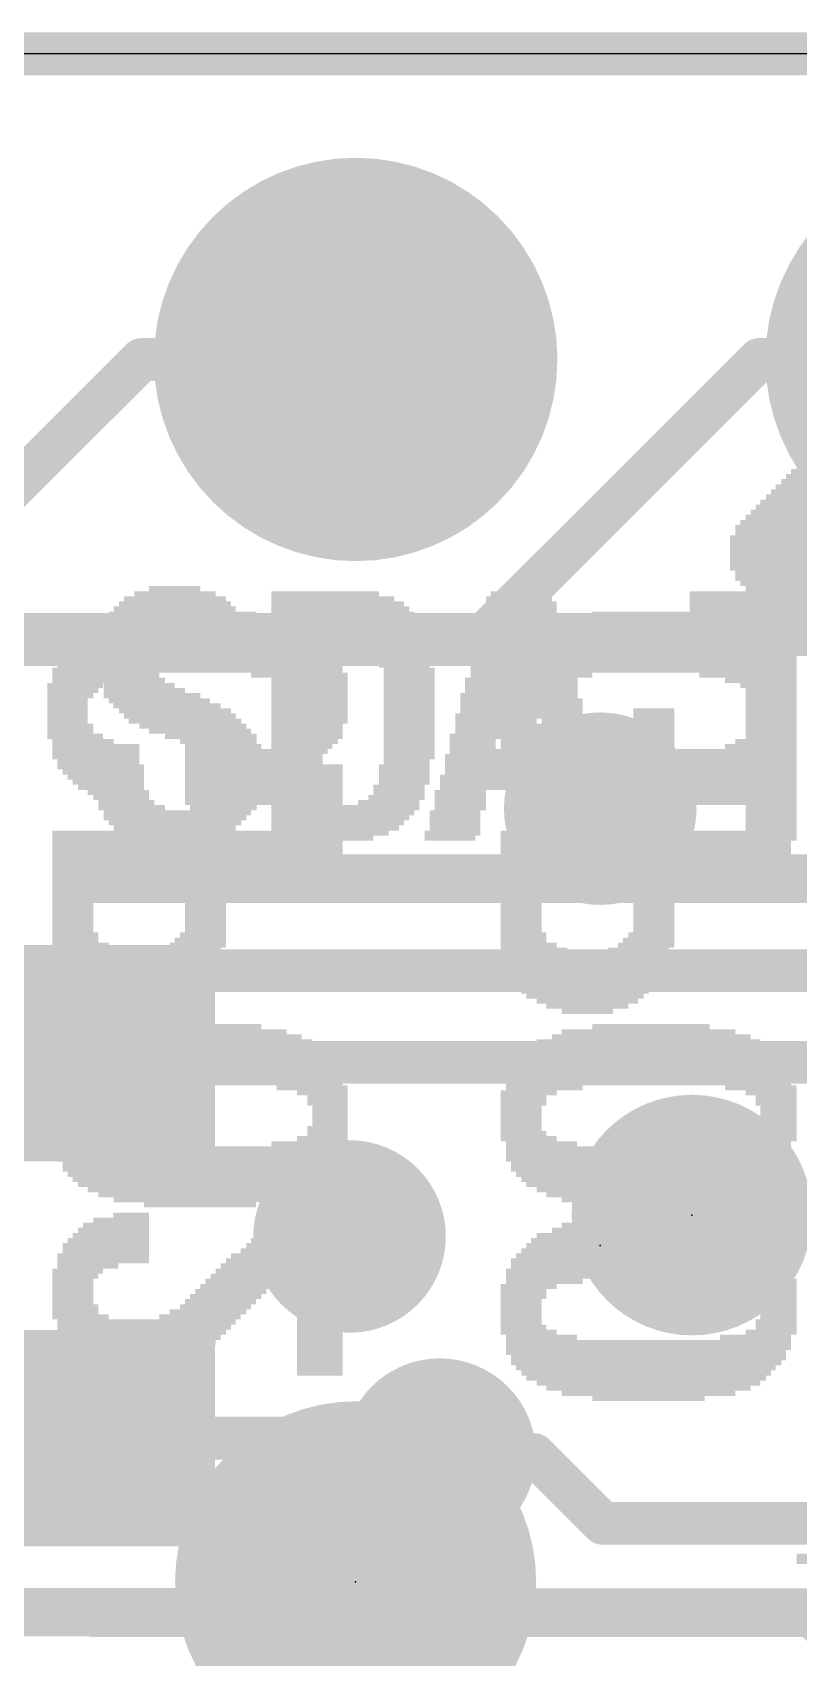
# Model space of a CAD drawing. Extents: x -0.1 to 35.6, y -0.1 to 17.9.
# Drawn here: x 27.87 to 31.05, y 11.12 to 17.87 of the extents above; entities that cross this region are included whole.
import ezdxf

# ---------------------------------------------------------------- set-up
doc = ezdxf.new("R2010")
doc.units = 0
for name, color, linetype in [('1', 12, 'CONTINUOUS'), ('16', 5, 'CONTINUOUS'), ('17', 110, 'CONTINUOUS'), ('18', 110, 'CONTINUOUS'), ('20', 53, 'CONTINUOUS'), ('200', 40, 'CONTINUOUS'), ('201', 6, 'CONTINUOUS'), ('21', 40, 'CONTINUOUS'), ('23', 40, 'CONTINUOUS'), ('24', 6, 'CONTINUOUS')]:
    doc.layers.add(name, color=color, linetype=linetype)

# ---------------------------------------------------------------- blocks, each defined once
blk = doc.blocks.new('ROUNDP')
at = {"const_width": 0.5}
blk.add_lwpolyline([(0, -0.25, 1), (0, 0.25, 1), (0, -0.25)], format="xyb", dxfattribs=at)
blk = doc.blocks.new('RECT')
blk.add_solid([(-0.5, -0.5), (0.5, -0.5), (-0.5, 0.5), (0.5, 0.5)])
blk = doc.blocks.new('PIE')
at = {"const_width": 0.5}
blk.add_lwpolyline([(0, -0.25, 1), (0, 0.25, 1), (0, -0.25)], format="xyb", dxfattribs=at)
blk = doc.blocks.new('ROUNDV')
at = {"const_width": 0.5}
blk.add_lwpolyline([(0, -0.25, 1), (0, 0.25, 1), (0, -0.25)], format="xyb", dxfattribs=at)

msp = doc.modelspace()

# ---------------------------------------------------------------- linework, layer by layer
at = {"layer": '1', "const_width": 0.1778}
for points in [[(35.56, 17.78), (0, 17.78)], [(27.178, 15.367), (28.321, 16.51)], [(28.321, 16.51), (29.21, 16.51)], [(27.7168, 15.367), (32.258, 15.367)], [(28.176, 12.027), (29.4908, 12.027)], [(29.4908, 12.027), (29.5593, 11.9585)], [(29.5593, 11.9585), (29.9516, 11.9585)], [(29.9516, 11.9585), (30.2373, 11.6727)], [(30.2373, 11.6727), (31.6865, 11.6727)], [(27.5612, 11.2917), (31.1019, 11.2917)], [(31.1019, 11.2917), (31.6484, 10.7452)]]:
    msp.add_lwpolyline(points, dxfattribs=at)
at = {"layer": '1', "const_width": 0.0889}
for points in [[(28.321, 16.5545, 1), (28.321, 16.4656)], [(28.3524, 16.4786, 1), (28.2896, 16.5414)], [(29.21, 16.4656, 1), (29.21, 16.5545)], [(28.176, 12.0715, 1), (28.176, 11.9826)], [(29.5222, 12.0584, 1), (29.4593, 11.9956)], [(29.4908, 11.9826, 1), (29.4908, 12.0715)], [(29.5593, 12.0029, 1), (29.5593, 11.914)], [(29.5279, 11.927, 1), (29.5907, 11.9899)], [(29.983, 11.9899, 1), (29.9201, 11.927)], [(29.9516, 11.914, 1), (29.9516, 12.0029)], [(30.2373, 11.7172, 1), (30.2373, 11.6283)], [(30.2059, 11.6413, 1), (30.2687, 11.7041)], [(31.1333, 11.3231, 1), (31.0705, 11.2603)]]:
    msp.add_lwpolyline(points, format="xyb", dxfattribs=at)
at = {"layer": '16', "const_width": 0.1778}
for points in [[(35.56, 17.78), (0, 17.78)], [(29.701, 15.3246), (30.8864, 16.51)], [(30.8864, 16.51), (31.75, 16.51)], [(29.701, 15.3246), (24.6677, 15.3246)], [(34.29, 13.97), (25.6416, 13.97)], [(25.7995, 13.589), (32.893, 13.589)], [(29.21, 11.6091), (29.5593, 11.9585)], [(29.21, 11.5824), (29.21, 11.6091)], [(28.943, 11.3154), (29.21, 11.5824)], [(29.21, 11.43), (29.21, 11.5824)], [(18.7697, 11.3154), (28.943, 11.3154)]]:
    msp.add_lwpolyline(points, dxfattribs=at)
at = {"layer": '16', "const_width": 0.0889}
for points in [[(30.8864, 16.5545, 1), (30.8864, 16.4656)], [(30.9178, 16.4786, 1), (30.855, 16.5414)], [(29.6696, 15.3561, 1), (29.7325, 15.2932)], [(29.701, 15.2802, 1), (29.701, 15.3691)], [(29.5907, 11.927, 1), (29.5279, 11.9899)], [(29.2545, 11.6091, 1), (29.1655, 11.6091)], [(29.1786, 11.6406, 1), (29.2414, 11.5777)], [(29.2545, 11.5824, 1), (29.1655, 11.5824)], [(29.1655, 11.5824, 1), (29.2545, 11.5824)], [(29.2414, 11.551, 1), (29.1786, 11.6138)], [(29.1655, 11.43, 1), (29.2545, 11.43)], [(28.9115, 11.3468, 1), (28.9744, 11.2839)], [(28.943, 11.2709, 1), (28.943, 11.3598)]]:
    msp.add_lwpolyline(points, format="xyb", dxfattribs=at)
at = {"layer": '20'}
msp.add_line((34.29, 17.78), (1.27, 17.78), dxfattribs=at)
at = {"layer": '21', "const_width": 0.2032}
for points in [[(28.126, 14.3524), (32.326, 14.3524)], [(32.326, 11.3016), (28.126, 11.3016)]]:
    msp.add_lwpolyline(points, dxfattribs=at)
at = {"layer": '21', "const_width": 0.1016}
for points in [[(28.126, 14.4032, 1), (28.126, 14.3016)], [(28.126, 11.3524, 1), (28.126, 11.2508)]]:
    msp.add_lwpolyline(points, format="xyb", dxfattribs=at)
at = {"layer": '23'}
for p in [(30.607, 12.954), (30.226, 12.827)]:
    msp.add_point(p, dxfattribs=at)
at = {"layer": '24'}
msp.add_point((29.21, 11.43), dxfattribs=at)

# ---------------------------------------------------------------- block references
at = {"layer": '1', "xscale": 0.9, "yscale": 0.9, "rotation": 180}
for p in [(28.176, 13.627), (28.176, 12.027)]:
    msp.add_blockref('RECT', p, dxfattribs=at)
at = {"layer": '1'}
msp.add_blockref('PIE', (30.607, 12.954), dxfattribs=at)
at = {"layer": '16', "xscale": 1.5, "yscale": 1.5}
msp.add_blockref('PIE', (29.21, 11.43), dxfattribs=at)
at = {"layer": '17', "xscale": 1.6764, "yscale": 1.6764, "rotation": 90}
for p in [(29.21, 16.51), (29.21, 16.51), (31.75, 16.51), (31.75, 16.51)]:
    msp.add_blockref('ROUNDP', p, dxfattribs=at)
at = {"layer": '18', "xscale": 0.8001, "yscale": 0.8001}
for p in [(30.226, 14.6431), (30.226, 14.6431), (29.1846, 12.8651), (29.1846, 12.8651), (29.5593, 11.9585), (29.5593, 11.9585)]:
    msp.add_blockref('ROUNDV', p, dxfattribs=at)
at = {"layer": '200'}
for p, xscale, yscale in [((28.4594, 15.5363), 0.3378, 0.0211), ((28.4582, 15.5575), 0.2134, 0.0213), ((29.083, 15.5363), 0.447, 0.0211), ((29.8983, 15.5363), 0.254, 0.0211), ((31.0515, 15.5363), 0.9093, 0.0211), ((28.4582, 15.4728), 0.508, 0.0211), ((28.4594, 15.494), 0.4648, 0.0213), ((28.4594, 15.5152), 0.4242, 0.0211), ((29.1148, 15.5152), 0.5105, 0.0211), ((29.1351, 15.494), 0.5512, 0.0213), ((29.1465, 15.4728), 0.574, 0.0211), ((29.8983, 15.494), 0.2946, 0.0213), ((29.8983, 15.4728), 0.2946, 0.0211), ((29.8882, 15.5152), 0.2743, 0.0211), ((30.9359, 15.5152), 0.6782, 0.0211), ((30.9359, 15.494), 0.6782, 0.0213), ((30.9359, 15.4728), 0.6782, 0.0211), ((28.2905, 15.4093), 0.254, 0.0211), ((28.2689, 15.3882), 0.2108, 0.0211), ((28.4594, 15.4517), 0.5512, 0.0211), ((28.4696, 15.4305), 0.5715, 0.0213), ((28.6385, 15.4093), 0.2337, 0.0211), ((28.6499, 15.3882), 0.2108, 0.0211), ((29.1668, 15.4093), 0.6147, 0.0211), ((29.1567, 15.4517), 0.5944, 0.0211), ((29.1567, 15.4305), 0.5944, 0.0213), ((28.9662, 15.3882), 0.2134, 0.0211), ((29.3586, 15.3882), 0.2769, 0.0211), ((29.8869, 15.4305), 0.3175, 0.0213), ((29.8983, 15.4093), 0.3404, 0.0211), ((29.8983, 15.3882), 0.3404, 0.0211), ((29.8983, 15.4517), 0.2946, 0.0211), ((30.9359, 15.4517), 0.6782, 0.0211), ((30.9359, 15.4305), 0.6782, 0.0213), ((30.9359, 15.4093), 0.6782, 0.0211), ((30.9359, 15.3882), 0.6782, 0.0211), ((28.2461, 15.3458), 0.2108, 0.0211), ((28.2461, 15.3247), 0.2108, 0.0211), ((28.2689, 15.367), 0.2108, 0.0213), ((28.6703, 15.367), 0.2108, 0.0213), ((28.6804, 15.3458), 0.1905, 0.0211), ((28.6804, 15.3247), 0.1905, 0.0211), ((28.9662, 15.367), 0.2134, 0.0213), ((28.9662, 15.3458), 0.2134, 0.0211), ((28.9662, 15.3247), 0.2134, 0.0211), ((29.3802, 15.367), 0.2337, 0.0213), ((29.3903, 15.3458), 0.2134, 0.0211), ((29.4005, 15.3247), 0.2337, 0.0211), ((29.7929, 15.3247), 0.1702, 0.0211), ((29.8882, 15.3458), 0.3607, 0.0211), ((29.8983, 15.367), 0.3404, 0.0213), ((29.9936, 15.3247), 0.1905, 0.0211), ((30.9359, 15.367), 0.2108, 0.0213), ((30.9359, 15.3458), 0.2108, 0.0211), ((30.9359, 15.3247), 0.2108, 0.0211), ((28.2461, 15.3035), 0.2108, 0.0213), ((28.2461, 15.2823), 0.2108, 0.0211), ((28.2461, 15.2612), 0.2108, 0.0211), ((28.6804, 15.3035), 0.1905, 0.0213), ((28.6804, 15.2823), 0.1905, 0.0211), ((28.9662, 15.3035), 0.2134, 0.0213), ((28.9662, 15.2823), 0.2134, 0.0211), ((28.9662, 15.2612), 0.2134, 0.0211), ((29.4119, 15.3035), 0.2108, 0.0213), ((29.4119, 15.2823), 0.2108, 0.0211), ((29.4119, 15.2612), 0.2108, 0.0211), ((29.7828, 15.2612), 0.1905, 0.0211), ((29.7929, 15.3035), 0.1702, 0.0213), ((29.7929, 15.2823), 0.1702, 0.0211), ((30.0038, 15.3035), 0.1702, 0.0213), ((30.0038, 15.2823), 0.1702, 0.0211), ((30.0038, 15.2612), 0.1702, 0.0211), ((30.9359, 15.3035), 0.2108, 0.0213), ((30.9359, 15.2823), 0.2108, 0.0211), ((30.9359, 15.2612), 0.2108, 0.0211), ((28.2461, 15.24), 0.2108, 0.0213), ((28.2575, 15.2188), 0.2337, 0.0211), ((28.2677, 15.1977), 0.254, 0.0211), ((28.9662, 15.24), 0.2134, 0.0213), ((28.9662, 15.2188), 0.2134, 0.0211), ((28.9662, 15.1977), 0.2134, 0.0211), ((29.4119, 15.24), 0.2108, 0.0213), ((29.4322, 15.2188), 0.2108, 0.0211), ((29.4322, 15.1977), 0.2108, 0.0211), ((29.7713, 15.2188), 0.1676, 0.0211), ((29.7713, 15.1977), 0.1676, 0.0211), ((29.7828, 15.24), 0.1905, 0.0213), ((30.0139, 15.24), 0.1905, 0.0213), ((30.0139, 15.2188), 0.1905, 0.0211), ((30.0253, 15.1977), 0.1676, 0.0211), ((30.9359, 15.24), 0.2108, 0.0213), ((30.9359, 15.2188), 0.2108, 0.0211), ((30.9359, 15.1977), 0.2108, 0.0211), ((28.2791, 15.1765), 0.2769, 0.0213), ((28.3108, 15.1553), 0.2946, 0.0211), ((28.3324, 15.1342), 0.3378, 0.0211), ((28.9662, 15.1765), 0.2134, 0.0213), ((28.9662, 15.1553), 0.2134, 0.0211), ((28.9662, 15.1342), 0.2134, 0.0211), ((29.4322, 15.1765), 0.2108, 0.0213), ((29.4322, 15.1553), 0.2108, 0.0211), ((29.4322, 15.1342), 0.2108, 0.0211), ((29.7599, 15.1765), 0.1905, 0.0213), ((29.7599, 15.1553), 0.1905, 0.0211), ((29.7599, 15.1342), 0.1905, 0.0211), ((30.0368, 15.1765), 0.1905, 0.0213), ((30.0368, 15.1553), 0.1905, 0.0211), ((30.0368, 15.1342), 0.1905, 0.0211), ((30.9359, 15.1765), 0.2108, 0.0213), ((30.9359, 15.1553), 0.2108, 0.0211), ((30.9359, 15.1342), 0.2108, 0.0211), ((28.3642, 15.113), 0.4013, 0.0213), ((28.3947, 15.0918), 0.4216, 0.0211), ((28.4264, 15.0707), 0.4445, 0.0211), ((28.9662, 15.113), 0.2134, 0.0213), ((28.9662, 15.0918), 0.2134, 0.0211), ((28.9662, 15.0707), 0.2134, 0.0211), ((29.4322, 15.113), 0.2108, 0.0213), ((29.4322, 15.0918), 0.2108, 0.0211), ((29.4322, 15.0707), 0.2108, 0.0211), ((29.7396, 15.113), 0.1905, 0.0213), ((29.7396, 15.0918), 0.1905, 0.0211), ((29.7396, 15.0707), 0.1905, 0.0211), ((30.0368, 15.113), 0.1905, 0.0213), ((30.0571, 15.0918), 0.1905, 0.0211), ((30.0571, 15.0707), 0.1905, 0.0211), ((30.9359, 15.113), 0.2108, 0.0213), ((30.9359, 15.0918), 0.2108, 0.0211), ((30.9359, 15.0707), 0.2108, 0.0211), ((28.4594, 15.0495), 0.4648, 0.0213), ((28.4798, 15.0283), 0.4648, 0.0211), ((28.5013, 15.0072), 0.4674, 0.0211), ((28.5331, 14.986), 0.4445, 0.0213), ((28.9662, 15.0495), 0.2134, 0.0213), ((28.9662, 15.0283), 0.2134, 0.0211), ((28.9662, 15.0072), 0.2134, 0.0211), ((28.9662, 14.986), 0.2134, 0.0213), ((29.4322, 15.0495), 0.2108, 0.0213), ((29.4322, 15.0283), 0.2108, 0.0211), ((29.4322, 15.0072), 0.2108, 0.0211), ((29.4322, 14.986), 0.2108, 0.0213), ((29.7294, 15.0283), 0.2108, 0.0211), ((29.7193, 15.0072), 0.1905, 0.0211), ((29.7193, 14.986), 0.1905, 0.0213), ((29.7396, 15.0495), 0.1905, 0.0213), ((30.0571, 15.0495), 0.1905, 0.0213), ((30.0571, 15.0283), 0.1905, 0.0211), ((30.0774, 15.0072), 0.1905, 0.0211), ((30.0774, 14.986), 0.1905, 0.0213), ((30.9359, 15.0495), 0.2108, 0.0213), ((30.9359, 15.0283), 0.2108, 0.0211), ((30.9359, 15.0072), 0.2108, 0.0211), ((30.9359, 14.986), 0.2108, 0.0213), ((28.5636, 14.9648), 0.4242, 0.0211), ((28.608, 14.9437), 0.381, 0.0211), ((28.6398, 14.9225), 0.3175, 0.0213), ((28.9662, 14.9648), 0.2134, 0.0211), ((28.9662, 14.9437), 0.2134, 0.0211), ((28.9662, 14.9225), 0.2134, 0.0213), ((29.4322, 14.9648), 0.2108, 0.0211), ((29.4322, 14.9437), 0.2108, 0.0211), ((29.4322, 14.9225), 0.2108, 0.0213), ((29.7078, 14.9437), 0.2134, 0.0211), ((29.6964, 14.9225), 0.1905, 0.0213), ((29.7193, 14.9648), 0.1905, 0.0211), ((30.0774, 14.9648), 0.1905, 0.0211), ((30.0774, 14.9437), 0.1905, 0.0211), ((30.0876, 14.9225), 0.2108, 0.0213), ((30.9359, 14.9648), 0.2108, 0.0211), ((30.9359, 14.9437), 0.2108, 0.0211), ((30.9359, 14.9225), 0.2108, 0.0213), ((28.6703, 14.9013), 0.2972, 0.0211), ((28.6918, 14.8802), 0.254, 0.0211), ((28.702, 14.859), 0.2337, 0.0213), ((28.9662, 14.9013), 0.2134, 0.0211), ((28.9662, 14.8802), 0.2134, 0.0211), ((28.9662, 14.859), 0.2134, 0.0213), ((29.4322, 14.9013), 0.2108, 0.0211), ((29.4322, 14.8802), 0.2108, 0.0211), ((29.4322, 14.859), 0.2108, 0.0213), ((29.8869, 14.859), 0.6121, 0.0213), ((29.6964, 14.9013), 0.1905, 0.0211), ((29.8971, 14.8802), 0.5918, 0.0211), ((30.099, 14.9013), 0.188, 0.0211), ((30.9359, 14.9013), 0.2108, 0.0211), ((30.9359, 14.8802), 0.2108, 0.0211), ((30.9359, 14.859), 0.2108, 0.0213), ((28.2258, 14.8167), 0.2108, 0.0211), ((28.2258, 14.7955), 0.2108, 0.0213), ((28.702, 14.8378), 0.2337, 0.0211), ((28.7122, 14.8167), 0.2134, 0.0211), ((28.7122, 14.7955), 0.2134, 0.0213), ((28.9662, 14.8378), 0.2134, 0.0211), ((28.9662, 14.8167), 0.2134, 0.0211), ((28.9662, 14.7955), 0.2134, 0.0213), ((29.4119, 14.8167), 0.2108, 0.0211), ((29.4119, 14.7955), 0.2108, 0.0213), ((29.4221, 14.8378), 0.1905, 0.0211), ((29.8983, 14.8378), 0.635, 0.0211), ((29.8983, 14.8167), 0.635, 0.0211), ((29.8983, 14.7955), 0.635, 0.0213), ((30.9359, 14.8378), 0.2108, 0.0211), ((30.9359, 14.8167), 0.2108, 0.0211), ((30.9359, 14.7955), 0.2108, 0.0213), ((28.2258, 14.7743), 0.2108, 0.0211), ((28.2258, 14.7532), 0.2108, 0.0211), ((28.2258, 14.732), 0.2108, 0.0213), ((28.7122, 14.7743), 0.2134, 0.0211), ((28.7122, 14.7532), 0.2134, 0.0211), ((28.7122, 14.732), 0.2134, 0.0213), ((28.9662, 14.7743), 0.2134, 0.0211), ((28.9662, 14.7532), 0.2134, 0.0211), ((28.9662, 14.732), 0.2134, 0.0213), ((29.3903, 14.732), 0.2134, 0.0213), ((29.4119, 14.7743), 0.2108, 0.0211), ((29.4119, 14.7532), 0.2108, 0.0211), ((29.8983, 14.7743), 0.6756, 0.0211), ((29.8983, 14.7532), 0.6756, 0.0211), ((29.8983, 14.732), 0.6756, 0.0213), ((30.9359, 14.7743), 0.2108, 0.0211), ((30.9359, 14.7532), 0.2108, 0.0211), ((30.9359, 14.732), 0.2108, 0.0213), ((28.2359, 14.7108), 0.2311, 0.0211), ((28.2359, 14.6897), 0.2311, 0.0211), ((28.2575, 14.6685), 0.2337, 0.0213), ((28.2791, 14.6473), 0.2769, 0.0211), ((28.6601, 14.6473), 0.2769, 0.0211), ((28.6817, 14.6685), 0.2337, 0.0213), ((28.6918, 14.6897), 0.2134, 0.0211), ((28.7122, 14.7108), 0.2134, 0.0211), ((29.1668, 14.6473), 0.6147, 0.0211), ((28.9662, 14.7108), 0.2134, 0.0211), ((28.9662, 14.6897), 0.2134, 0.0211), ((28.9662, 14.6685), 0.2134, 0.0213), ((29.3472, 14.6685), 0.254, 0.0213), ((29.3802, 14.6897), 0.2337, 0.0211), ((29.3903, 14.7108), 0.2134, 0.0211), ((29.6443, 14.7108), 0.2134, 0.0211), ((29.6443, 14.6897), 0.2134, 0.0211), ((29.6443, 14.6685), 0.2134, 0.0213), ((29.6443, 14.6473), 0.2134, 0.0211), ((30.1308, 14.7108), 0.2108, 0.0211), ((30.1523, 14.6897), 0.2134, 0.0211), ((30.1523, 14.6685), 0.2134, 0.0213), ((30.1523, 14.6473), 0.2134, 0.0211), ((30.9359, 14.7108), 0.2108, 0.0211), ((30.9359, 14.6897), 0.2108, 0.0211), ((30.9359, 14.6685), 0.2108, 0.0213), ((30.9359, 14.6473), 0.2108, 0.0211), ((28.4594, 14.605), 0.5918, 0.0213), ((28.4696, 14.6262), 0.6121, 0.0211), ((28.4594, 14.5838), 0.5512, 0.0211), ((29.1567, 14.6262), 0.5944, 0.0211), ((29.1465, 14.605), 0.574, 0.0213), ((29.1351, 14.5838), 0.5512, 0.0211), ((29.6227, 14.6262), 0.2108, 0.0211), ((29.6227, 14.605), 0.2108, 0.0213), ((29.6227, 14.5838), 0.2108, 0.0211), ((30.1523, 14.6262), 0.2134, 0.0211), ((30.1739, 14.605), 0.2108, 0.0213), ((30.1739, 14.5838), 0.2108, 0.0211), ((30.9359, 14.6262), 0.2108, 0.0211), ((30.9359, 14.605), 0.2108, 0.0213), ((30.9359, 14.5838), 0.2108, 0.0211), ((28.4582, 14.5627), 0.508, 0.0211), ((28.4594, 14.5415), 0.4648, 0.0213), ((28.4582, 14.5203), 0.381, 0.0211), ((29.1249, 14.5627), 0.5309, 0.0211), ((29.1033, 14.5415), 0.4877, 0.0213), ((29.0716, 14.5203), 0.4242, 0.0211), ((29.6024, 14.5203), 0.2108, 0.0211), ((29.6126, 14.5415), 0.2311, 0.0213), ((29.6227, 14.5627), 0.2108, 0.0211), ((30.1739, 14.5627), 0.2108, 0.0211), ((30.1739, 14.5415), 0.2108, 0.0213), ((30.1841, 14.5203), 0.2311, 0.0211), ((30.9359, 14.5627), 0.2108, 0.0211), ((30.9359, 14.5415), 0.2108, 0.0213), ((30.9359, 14.5203), 0.2108, 0.0211), ((28.448, 14.4992), 0.2337, 0.0211)]:
    msp.add_blockref('RECT', p, dxfattribs=dict(at, xscale=xscale, yscale=yscale))
at = {"layer": '201', "rotation": 180}
for p, xscale, yscale in [((31.3271, 16.0655), 0.5715, 0.0213), ((31.2636, 16.002), 0.5715, 0.0213), ((31.2839, 16.0232), 0.5715, 0.0211), ((31.3042, 16.0443), 0.5715, 0.0211), ((31.2001, 15.9385), 0.5715, 0.0213), ((31.2204, 15.9597), 0.5715, 0.0211), ((31.2407, 15.9808), 0.5715, 0.0211), ((31.1366, 15.875), 0.5715, 0.0213), ((31.1569, 15.8962), 0.5715, 0.0211), ((31.1772, 15.9173), 0.5715, 0.0211), ((31.0731, 15.8115), 0.5715, 0.0213), ((31.0934, 15.8327), 0.5715, 0.0211), ((31.115, 15.8538), 0.569, 0.0211), ((31.0401, 15.7692), 0.5512, 0.0211), ((31.0299, 15.748), 0.5309, 0.0213), ((31.0185, 15.7268), 0.508, 0.0211), ((31.0617, 15.7903), 0.5486, 0.0211), ((31.0083, 15.7057), 0.4877, 0.0211), ((30.9982, 15.6845), 0.4674, 0.0213), ((30.9867, 15.6633), 0.4445, 0.0211), ((30.9766, 15.6422), 0.4242, 0.0211), ((30.9778, 15.621), 0.381, 0.0213), ((30.9664, 15.5998), 0.3581, 0.0211), ((30.9664, 15.5787), 0.3175, 0.0211), ((30.9677, 15.5575), 0.2743, 0.0213), ((30.9664, 15.5363), 0.2311, 0.0211), ((30.9664, 15.5152), 0.1499, 0.0211), ((28.575, 15.3882), 0.9093, 0.0211), ((28.5737, 15.4093), 0.8255, 0.0211), ((28.5737, 15.4305), 0.6985, 0.0213), ((28.5636, 15.4517), 0.4648, 0.0211), ((30.4368, 15.3882), 0.9093, 0.0211), ((30.4381, 15.4093), 0.8255, 0.0211), ((30.4381, 15.4305), 0.6985, 0.0213), ((30.4267, 15.4517), 0.4674, 0.0211), ((28.5737, 15.3247), 1.0795, 0.0211), ((28.575, 15.3458), 1.0363, 0.0211), ((28.575, 15.367), 0.9957, 0.0213), ((30.4381, 15.3247), 1.0795, 0.0211), ((30.4368, 15.3458), 1.0363, 0.0211), ((30.4368, 15.367), 0.9957, 0.0213), ((28.5636, 15.2612), 1.1862, 0.0211), ((28.5648, 15.2823), 1.143, 0.0211), ((28.575, 15.3035), 1.1227, 0.0213), ((30.4267, 15.2612), 1.1836, 0.0211), ((30.4267, 15.2823), 1.143, 0.0211), ((30.4368, 15.3035), 1.1227, 0.0213), ((28.5534, 15.2188), 1.2065, 0.0211), ((28.1407, 15.1977), 0.381, 0.0211), ((28.5636, 15.24), 1.1862, 0.0213), ((28.9763, 15.1977), 0.4013, 0.0211), ((30.4152, 15.2188), 1.2065, 0.0211), ((30.0025, 15.1977), 0.381, 0.0211), ((30.4267, 15.24), 1.1836, 0.0213), ((30.8394, 15.1977), 0.4039, 0.0211), ((28.0454, 15.1553), 0.2311, 0.0211), ((28.0353, 15.1342), 0.2108, 0.0211), ((28.0873, 15.1765), 0.2743, 0.0213), ((29.0297, 15.1765), 0.2946, 0.0213), ((29.0614, 15.1553), 0.2311, 0.0211), ((29.0716, 15.1342), 0.2108, 0.0211), ((29.9085, 15.1553), 0.2337, 0.0211), ((29.8971, 15.1342), 0.2108, 0.0211), ((29.9504, 15.1765), 0.2769, 0.0213), ((30.8928, 15.1765), 0.2972, 0.0213), ((30.9245, 15.1553), 0.2337, 0.0211), ((30.9359, 15.1342), 0.2108, 0.0211), ((28.0251, 15.113), 0.1905, 0.0213), ((28.0137, 15.0918), 0.1676, 0.0211), ((28.0137, 15.0707), 0.1676, 0.0211), ((29.0817, 15.113), 0.1905, 0.0213), ((29.0932, 15.0918), 0.1676, 0.0211), ((29.0932, 15.0707), 0.1676, 0.0211), ((29.8869, 15.113), 0.1905, 0.0213), ((29.8768, 15.0918), 0.1702, 0.0211), ((29.8768, 15.0707), 0.1702, 0.0211), ((30.9461, 15.113), 0.1905, 0.0213), ((30.9563, 15.0918), 0.1702, 0.0211), ((30.9563, 15.0707), 0.1702, 0.0211), ((28.0251, 14.986), 0.1905, 0.0213), ((28.0137, 15.0495), 0.1676, 0.0213), ((28.0137, 15.0283), 0.1676, 0.0211), ((28.0137, 15.0072), 0.1676, 0.0211), ((28.5864, 15.0495), 0.1702, 0.0213), ((28.5864, 15.0283), 0.1702, 0.0211), ((28.5864, 15.0072), 0.1702, 0.0211), ((28.5864, 14.986), 0.1702, 0.0213), ((29.0716, 14.986), 0.1702, 0.0213), ((29.0932, 15.0495), 0.1676, 0.0213), ((29.0932, 15.0283), 0.1676, 0.0211), ((29.0932, 15.0072), 0.1676, 0.0211), ((29.8768, 15.0495), 0.1702, 0.0213), ((29.8768, 15.0283), 0.1702, 0.0211), ((29.8768, 15.0072), 0.1702, 0.0211), ((29.8869, 14.986), 0.1905, 0.0213), ((30.4483, 15.0495), 0.1702, 0.0213), ((30.4483, 15.0283), 0.1702, 0.0211), ((30.4483, 15.0072), 0.1702, 0.0211), ((30.4483, 14.986), 0.1702, 0.0213), ((30.9347, 14.986), 0.1676, 0.0213), ((30.9563, 15.0495), 0.1702, 0.0213), ((30.9563, 15.0283), 0.1702, 0.0211), ((30.9563, 15.0072), 0.1702, 0.0211), ((28.0251, 14.9648), 0.1905, 0.0211), ((28.0454, 14.9437), 0.2311, 0.0211), ((28.0772, 14.9225), 0.254, 0.0213), ((28.5864, 14.9648), 0.1702, 0.0211), ((28.5864, 14.9437), 0.1702, 0.0211), ((28.5864, 14.9225), 0.1702, 0.0213), ((29.0297, 14.9225), 0.2134, 0.0213), ((29.0614, 14.9437), 0.1905, 0.0211), ((29.0716, 14.9648), 0.1702, 0.0211), ((29.8869, 14.9648), 0.1905, 0.0211), ((29.9085, 14.9437), 0.2337, 0.0211), ((29.939, 14.9225), 0.254, 0.0213), ((30.4483, 14.9648), 0.1702, 0.0211), ((30.4483, 14.9437), 0.1702, 0.0211), ((30.4483, 14.9225), 0.1702, 0.0213), ((30.8928, 14.9225), 0.2108, 0.0213), ((30.9245, 14.9437), 0.188, 0.0211), ((30.9347, 14.9648), 0.1676, 0.0211), ((28.1305, 14.9013), 0.3607, 0.0211), ((28.1305, 14.8802), 0.3607, 0.0211), ((28.1305, 14.859), 0.3607, 0.0213), ((28.5864, 14.9013), 0.1702, 0.0211), ((28.7871, 14.859), 0.5715, 0.0213), ((28.7973, 14.8802), 0.5918, 0.0211), ((28.9979, 14.9013), 0.2311, 0.0211), ((29.9923, 14.9013), 0.3607, 0.0211), ((29.9923, 14.8802), 0.3607, 0.0211), ((29.9923, 14.859), 0.3607, 0.0213), ((30.4483, 14.9013), 0.1702, 0.0211), ((30.6591, 14.8802), 0.5918, 0.0211), ((30.6489, 14.859), 0.5715, 0.0213), ((30.861, 14.9013), 0.2337, 0.0211), ((28.1407, 14.8378), 0.3404, 0.0211), ((28.1407, 14.8167), 0.3404, 0.0211), ((28.1521, 14.7955), 0.3175, 0.0213), ((28.7757, 14.8378), 0.5486, 0.0211), ((28.829, 14.8167), 0.6553, 0.0211), ((28.829, 14.7955), 0.6553, 0.0213), ((30.0038, 14.8378), 0.3378, 0.0211), ((30.0038, 14.8167), 0.3378, 0.0211), ((30.0139, 14.7955), 0.3175, 0.0213), ((30.6388, 14.8378), 0.5512, 0.0211), ((30.6908, 14.8167), 0.6553, 0.0211), ((30.6908, 14.7955), 0.6553, 0.0213), ((28.1623, 14.7743), 0.2972, 0.0211), ((28.1724, 14.7532), 0.2769, 0.0211), ((28.1838, 14.732), 0.254, 0.0213), ((28.829, 14.7743), 0.6553, 0.0211), ((28.829, 14.7532), 0.6553, 0.0211), ((28.829, 14.732), 0.6553, 0.0213), ((30.0241, 14.7743), 0.2972, 0.0211), ((30.0355, 14.7532), 0.2743, 0.0211), ((30.0457, 14.732), 0.254, 0.0213), ((30.6908, 14.7743), 0.6553, 0.0211), ((30.6908, 14.7532), 0.6553, 0.0211), ((30.6908, 14.732), 0.6553, 0.0213), ((28.2042, 14.7108), 0.2134, 0.0211), ((28.2258, 14.6897), 0.1702, 0.0211), ((28.829, 14.7108), 0.6553, 0.0211), ((28.829, 14.6897), 0.6553, 0.0211), ((28.829, 14.6685), 0.6553, 0.0213), ((30.0673, 14.7108), 0.2108, 0.0211), ((30.0876, 14.6897), 0.1702, 0.0211), ((30.6908, 14.7108), 0.6553, 0.0211), ((30.6908, 14.6897), 0.6553, 0.0211), ((30.6908, 14.6685), 0.6553, 0.0213), ((28.5534, 14.5415), 1.2065, 0.0213), ((28.5534, 14.5203), 1.2065, 0.0211), ((30.4152, 14.5415), 1.2065, 0.0213), ((30.4152, 14.5203), 1.2065, 0.0211), ((28.5534, 14.4992), 1.2065, 0.0211), ((28.5534, 14.478), 1.2065, 0.0213), ((28.5534, 14.4568), 1.2065, 0.0211), ((30.4152, 14.4992), 1.2065, 0.0211), ((30.4152, 14.478), 1.2065, 0.0213), ((30.4152, 14.4568), 1.2065, 0.0211), ((28.5534, 14.4357), 1.2065, 0.0211), ((28.5534, 14.4145), 1.2065, 0.0213), ((28.5534, 14.3933), 1.2065, 0.0211), ((30.4152, 14.4357), 1.2065, 0.0211), ((30.4152, 14.4145), 1.2065, 0.0213), ((30.4152, 14.3933), 1.2065, 0.0211), ((28.5534, 14.3722), 1.2065, 0.0211), ((28.5534, 14.351), 1.2065, 0.0213), ((28.5534, 14.3298), 1.2065, 0.0211), ((28.5534, 14.3087), 1.2065, 0.0211), ((30.4152, 14.3722), 1.2065, 0.0211), ((30.4152, 14.351), 1.2065, 0.0213), ((30.4152, 14.3298), 1.2065, 0.0211), ((30.4152, 14.3087), 1.2065, 0.0211), ((28.0353, 14.2875), 0.1702, 0.0213), ((28.0353, 14.2663), 0.1702, 0.0211), ((28.0353, 14.2452), 0.1702, 0.0211), ((28.5864, 14.2875), 0.1702, 0.0213), ((28.5864, 14.2663), 0.1702, 0.0211), ((28.5864, 14.2452), 0.1702, 0.0211), ((29.8971, 14.2875), 0.1702, 0.0213), ((29.8971, 14.2663), 0.1702, 0.0211), ((29.8971, 14.2452), 0.1702, 0.0211), ((30.4483, 14.2875), 0.1702, 0.0213), ((30.4483, 14.2663), 0.1702, 0.0211), ((30.4483, 14.2452), 0.1702, 0.0211), ((28.0353, 14.224), 0.1702, 0.0213), ((28.0353, 14.2028), 0.1702, 0.0211), ((28.0353, 14.1817), 0.1702, 0.0211), ((28.5864, 14.224), 0.1702, 0.0213), ((28.5864, 14.2028), 0.1702, 0.0211), ((28.5864, 14.1817), 0.1702, 0.0211), ((29.8971, 14.224), 0.1702, 0.0213), ((29.8971, 14.2028), 0.1702, 0.0211), ((29.8971, 14.1817), 0.1702, 0.0211), ((30.4483, 14.224), 0.1702, 0.0213), ((30.4483, 14.2028), 0.1702, 0.0211), ((30.4483, 14.1817), 0.1702, 0.0211), ((28.0353, 14.1605), 0.1702, 0.0213), ((28.0353, 14.1393), 0.1702, 0.0211), ((28.0454, 14.1182), 0.1905, 0.0211), ((28.5763, 14.1182), 0.1905, 0.0211), ((28.5864, 14.1605), 0.1702, 0.0213), ((28.5864, 14.1393), 0.1702, 0.0211), ((29.9072, 14.1182), 0.1905, 0.0211), ((29.8971, 14.1605), 0.1702, 0.0213), ((29.8971, 14.1393), 0.1702, 0.0211), ((30.4381, 14.1182), 0.1905, 0.0211), ((30.4483, 14.1605), 0.1702, 0.0213), ((30.4483, 14.1393), 0.1702, 0.0211), ((28.0454, 14.097), 0.1905, 0.0213), ((28.067, 14.0758), 0.2337, 0.0211), ((28.0873, 14.0547), 0.2743, 0.0211), ((28.5217, 14.0547), 0.254, 0.0211), ((28.5547, 14.0758), 0.2337, 0.0211), ((28.5648, 14.097), 0.2134, 0.0213), ((29.9072, 14.097), 0.1905, 0.0213), ((29.9288, 14.0758), 0.2337, 0.0211), ((29.9504, 14.0547), 0.2769, 0.0211), ((30.3835, 14.0547), 0.254, 0.0211), ((30.4165, 14.0758), 0.2337, 0.0211), ((30.4267, 14.097), 0.2134, 0.0213), ((28.2994, 14.0335), 0.6985, 0.0213), ((28.2994, 13.97), 0.6579, 0.0213), ((28.3096, 14.0123), 0.6782, 0.0211), ((28.3096, 13.9912), 0.6782, 0.0211), ((30.1612, 14.0335), 0.6985, 0.0213), ((30.1727, 14.0123), 0.6756, 0.0211), ((30.1727, 13.9912), 0.6756, 0.0211), ((30.1625, 13.97), 0.6553, 0.0213), ((28.3108, 13.9488), 0.635, 0.0211), ((28.3108, 13.9277), 0.5944, 0.0211), ((28.2994, 13.9065), 0.5715, 0.0213), ((30.1727, 13.9488), 0.635, 0.0211), ((30.1727, 13.9277), 0.5944, 0.0211), ((30.1612, 13.9065), 0.5715, 0.0213), ((28.2994, 13.8853), 0.5309, 0.0211), ((28.3007, 13.8642), 0.4877, 0.0211), ((28.3096, 13.843), 0.4242, 0.0213), ((30.1625, 13.8853), 0.5283, 0.0211), ((30.1625, 13.8642), 0.4877, 0.0211), ((30.1727, 13.843), 0.4216, 0.0213), ((28.3108, 13.8218), 0.3404, 0.0211), ((28.3096, 13.8007), 0.2108, 0.0211), ((30.1727, 13.8218), 0.3404, 0.0211), ((30.1727, 13.8007), 0.2134, 0.0211), ((28.5636, 13.716), 0.7188, 0.0213), ((28.575, 13.7372), 0.4877, 0.0211), ((30.4267, 13.716), 0.7214, 0.0213), ((30.4368, 13.7372), 0.4877, 0.0211), ((28.575, 13.6525), 0.9957, 0.0213), ((28.5636, 13.6737), 0.9322, 0.0211), ((28.5737, 13.6948), 0.8255, 0.0211), ((30.4368, 13.6525), 0.9957, 0.0213), ((30.4267, 13.6737), 0.9296, 0.0211), ((30.4381, 13.6948), 0.8255, 0.0211), ((28.5648, 13.5678), 1.143, 0.0211), ((28.575, 13.589), 1.1227, 0.0213), ((28.5737, 13.6102), 1.0795, 0.0211), ((28.575, 13.6313), 1.0363, 0.0211), ((30.4267, 13.5678), 1.143, 0.0211), ((30.4368, 13.589), 1.1227, 0.0213), ((30.4381, 13.6102), 1.0795, 0.0211), ((30.4368, 13.6313), 1.0363, 0.0211), ((28.5636, 13.5255), 1.1862, 0.0213), ((28.5636, 13.5043), 1.1862, 0.0211), ((28.575, 13.5467), 1.1633, 0.0211), ((30.4267, 13.5255), 1.1836, 0.0213), ((30.4267, 13.5043), 1.1836, 0.0211), ((30.4368, 13.5467), 1.1633, 0.0211), ((28.067, 13.462), 0.2337, 0.0213), ((28.0454, 13.4408), 0.1905, 0.0211), ((28.1292, 13.4832), 0.3175, 0.0211), ((29.0297, 13.4832), 0.2946, 0.0211), ((29.0716, 13.462), 0.2108, 0.0213), ((29.0932, 13.4408), 0.1676, 0.0211), ((29.9288, 13.462), 0.2337, 0.0213), ((29.9072, 13.4408), 0.1905, 0.0211), ((29.9936, 13.4832), 0.3175, 0.0211), ((30.8928, 13.4832), 0.2972, 0.0211), ((30.9359, 13.462), 0.2108, 0.0213), ((30.9563, 13.4408), 0.1702, 0.0211), ((28.0454, 13.4197), 0.1905, 0.0211), ((28.0353, 13.3985), 0.1702, 0.0213), ((28.0353, 13.3773), 0.1702, 0.0211), ((29.0932, 13.4197), 0.1676, 0.0211), ((29.1033, 13.3985), 0.1473, 0.0213), ((29.1033, 13.3773), 0.1473, 0.0211), ((29.9072, 13.4197), 0.1905, 0.0211), ((29.8971, 13.3985), 0.1702, 0.0213), ((29.8971, 13.3773), 0.1702, 0.0211), ((30.9563, 13.4197), 0.1702, 0.0211), ((30.9664, 13.3985), 0.1499, 0.0213), ((30.9664, 13.3773), 0.1499, 0.0211), ((28.0353, 13.3562), 0.1702, 0.0211), ((28.0353, 13.335), 0.1702, 0.0213), ((28.0353, 13.3138), 0.1702, 0.0211), ((29.0932, 13.3138), 0.1676, 0.0211), ((29.1033, 13.3562), 0.1473, 0.0211), ((29.1033, 13.335), 0.1473, 0.0213), ((29.8971, 13.3562), 0.1702, 0.0211), ((29.8971, 13.335), 0.1702, 0.0213), ((29.8971, 13.3138), 0.1702, 0.0211), ((30.9563, 13.3138), 0.1702, 0.0211), ((30.9664, 13.3562), 0.1499, 0.0211), ((30.9664, 13.335), 0.1499, 0.0213), ((28.0454, 13.2927), 0.1905, 0.0211), ((28.067, 13.2715), 0.2337, 0.0213), ((28.1191, 13.2503), 0.2972, 0.0211), ((28.5636, 13.2292), 1.1862, 0.0211), ((29.0081, 13.2503), 0.2972, 0.0211), ((29.0716, 13.2715), 0.2108, 0.0213), ((29.0932, 13.2927), 0.1676, 0.0211), ((29.9072, 13.2927), 0.1905, 0.0211), ((29.9288, 13.2715), 0.2337, 0.0213), ((29.9822, 13.2503), 0.2946, 0.0211), ((30.4267, 13.2292), 1.1836, 0.0211), ((30.8712, 13.2503), 0.2946, 0.0211), ((30.9359, 13.2715), 0.2108, 0.0213), ((30.9563, 13.2927), 0.1702, 0.0211), ((28.5534, 13.1868), 1.1659, 0.0211), ((28.5636, 13.208), 1.1862, 0.0213), ((28.5648, 13.1657), 1.143, 0.0211), ((30.4165, 13.1868), 1.1633, 0.0211), ((30.4267, 13.208), 1.1836, 0.0213), ((30.4267, 13.1657), 1.143, 0.0211), ((28.5534, 13.1445), 1.1201, 0.0213), ((28.5534, 13.1233), 1.0795, 0.0211), ((28.5534, 13.1022), 1.0389, 0.0211), ((30.4165, 13.1445), 1.1227, 0.0213), ((30.4152, 13.1233), 1.0795, 0.0211), ((30.4165, 13.1022), 1.0363, 0.0211), ((28.5534, 13.081), 0.9931, 0.0213), ((28.5636, 13.0598), 0.9322, 0.0211), ((28.5636, 13.0387), 0.8458, 0.0211), ((30.4165, 13.081), 0.9957, 0.0213), ((30.4267, 13.0598), 0.9296, 0.0211), ((30.4267, 13.0387), 0.8484, 0.0211), ((28.5636, 13.0175), 0.7188, 0.0213), ((28.5636, 12.9963), 0.4648, 0.0211), ((30.4267, 13.0175), 0.7214, 0.0213), ((30.4267, 12.9963), 0.4674, 0.0211), ((28.2042, 12.8905), 0.2946, 0.0213), ((28.2143, 12.9117), 0.2743, 0.0211), ((28.2359, 12.9328), 0.2311, 0.0211), ((28.2778, 12.954), 0.1473, 0.0213), ((28.9979, 12.8905), 0.3175, 0.0213), ((29.0195, 12.9117), 0.2743, 0.0211), ((29.0513, 12.9328), 0.2108, 0.0211), ((29.0932, 12.954), 0.127, 0.0213), ((30.4381, 12.8905), 0.8255, 0.0213), ((30.4267, 12.9117), 0.7214, 0.0211), ((30.4368, 12.9328), 0.4877, 0.0211), ((28.1724, 12.827), 0.3581, 0.0213), ((28.1826, 12.8482), 0.3378, 0.0211), ((28.1927, 12.8693), 0.3175, 0.0211), ((28.956, 12.827), 0.4013, 0.0213), ((28.9662, 12.8482), 0.381, 0.0211), ((28.9878, 12.8693), 0.3378, 0.0211), ((30.4368, 12.827), 1.0363, 0.0213), ((30.4368, 12.8482), 0.9957, 0.0211), ((30.4267, 12.8693), 0.9296, 0.0211), ((28.161, 12.7847), 0.381, 0.0211), ((28.161, 12.7635), 0.381, 0.0213), ((28.1724, 12.8058), 0.3581, 0.0211), ((28.9141, 12.7635), 0.4851, 0.0213), ((28.9243, 12.7847), 0.4648, 0.0211), ((28.9446, 12.8058), 0.4242, 0.0211), ((30.4267, 12.7635), 1.143, 0.0213), ((30.4368, 12.7847), 1.1227, 0.0211), ((30.4381, 12.8058), 1.0795, 0.0211), ((28.0556, 12.7212), 0.2108, 0.0211), ((28.0454, 12.7), 0.1905, 0.0213), ((28.0975, 12.7423), 0.254, 0.0211), ((28.7769, 12.7), 0.3378, 0.0213), ((28.8925, 12.7212), 0.5283, 0.0211), ((28.9027, 12.7423), 0.508, 0.0211), ((29.0614, 12.7), 0.1905, 0.0213), ((30.4267, 12.7212), 1.1836, 0.0211), ((30.4267, 12.7), 1.1836, 0.0213), ((30.4368, 12.7423), 1.1633, 0.0211), ((28.0353, 12.6788), 0.1702, 0.0211), ((28.0353, 12.6577), 0.1702, 0.0211), ((28.0353, 12.6365), 0.1702, 0.0213), ((28.6918, 12.6365), 0.2946, 0.0213), ((28.7122, 12.6577), 0.2946, 0.0211), ((28.7439, 12.6788), 0.3175, 0.0211), ((29.0614, 12.6788), 0.1905, 0.0211), ((29.0614, 12.6577), 0.1905, 0.0211), ((29.0614, 12.6365), 0.1905, 0.0213), ((29.9288, 12.6577), 0.2337, 0.0211), ((29.9072, 12.6365), 0.1905, 0.0213), ((29.9936, 12.6788), 0.3175, 0.0211), ((30.8928, 12.6788), 0.2972, 0.0211), ((30.9359, 12.6577), 0.2108, 0.0211), ((30.9563, 12.6365), 0.1702, 0.0213), ((28.0353, 12.6153), 0.1702, 0.0211), ((28.0353, 12.5942), 0.1702, 0.0211), ((28.0454, 12.573), 0.1905, 0.0213), ((28.0454, 12.5518), 0.1905, 0.0211), ((28.5966, 12.5518), 0.3175, 0.0211), ((28.6283, 12.573), 0.2946, 0.0213), ((28.6487, 12.5942), 0.2946, 0.0211), ((28.6703, 12.6153), 0.2972, 0.0211), ((29.0614, 12.6153), 0.1905, 0.0211), ((29.0614, 12.5942), 0.1905, 0.0211), ((29.0614, 12.573), 0.1905, 0.0213), ((29.0614, 12.5518), 0.1905, 0.0211), ((29.9072, 12.6153), 0.1905, 0.0211), ((29.8971, 12.5942), 0.1702, 0.0211), ((29.8971, 12.573), 0.1702, 0.0213), ((29.8971, 12.5518), 0.1702, 0.0211), ((30.9563, 12.6153), 0.1702, 0.0211), ((30.9664, 12.5942), 0.1499, 0.0211), ((30.9664, 12.573), 0.1499, 0.0213), ((30.9664, 12.5518), 0.1499, 0.0211), ((28.067, 12.5307), 0.2337, 0.0211), ((28.3413, 12.5095), 0.7417, 0.0213), ((28.3312, 12.4883), 0.7214, 0.0211), ((28.5636, 12.5307), 0.3378, 0.0211), ((29.0614, 12.5307), 0.1905, 0.0211), ((29.0614, 12.5095), 0.1905, 0.0213), ((29.0614, 12.4883), 0.1905, 0.0211), ((29.9072, 12.4883), 0.1905, 0.0211), ((29.8971, 12.5307), 0.1702, 0.0211), ((29.8971, 12.5095), 0.1702, 0.0213), ((30.9563, 12.5095), 0.1702, 0.0213), ((30.9563, 12.4883), 0.1702, 0.0211), ((30.9664, 12.5307), 0.1499, 0.0211), ((28.321, 12.4672), 0.701, 0.0211), ((28.3096, 12.446), 0.6782, 0.0213), ((28.3108, 12.4248), 0.635, 0.0211), ((29.0614, 12.4672), 0.1905, 0.0211), ((29.0614, 12.446), 0.1905, 0.0213), ((29.0614, 12.4248), 0.1905, 0.0211), ((29.9288, 12.4672), 0.2337, 0.0211), ((29.9822, 12.446), 0.2946, 0.0213), ((30.4267, 12.4248), 1.1836, 0.0211), ((30.8712, 12.446), 0.2946, 0.0213), ((30.9359, 12.4672), 0.2108, 0.0211), ((28.3108, 12.4037), 0.5944, 0.0211), ((28.2893, 12.3825), 0.5512, 0.0213), ((28.2893, 12.3613), 0.5105, 0.0211), ((29.0614, 12.4037), 0.1905, 0.0211), ((29.0614, 12.3825), 0.1905, 0.0213), ((29.0614, 12.3613), 0.1905, 0.0211), ((30.4165, 12.3825), 1.1633, 0.0213), ((30.4267, 12.4037), 1.1836, 0.0211), ((30.4267, 12.3613), 1.143, 0.0211), ((28.2893, 12.3402), 0.4242, 0.0211), ((28.2893, 12.319), 0.3378, 0.0213), ((28.2893, 12.2978), 0.2108, 0.0211), ((29.0614, 12.3402), 0.1905, 0.0211), ((29.0614, 12.319), 0.1905, 0.0213), ((29.0614, 12.2978), 0.1905, 0.0211), ((30.4165, 12.3402), 1.1227, 0.0211), ((30.4152, 12.319), 1.0795, 0.0213), ((30.4165, 12.2978), 1.0363, 0.0211), ((30.4165, 12.2767), 0.9957, 0.0211), ((30.4267, 12.2555), 0.9296, 0.0213), ((30.4267, 12.2343), 0.8484, 0.0211), ((30.4267, 12.2132), 0.7214, 0.0211), ((30.4267, 12.192), 0.4674, 0.0213), ((31.4744, 11.5147), 0.8661, 0.0211), ((31.4427, 11.5358), 0.8026, 0.0211)]:
    msp.add_blockref('RECT', p, dxfattribs=dict(at, xscale=xscale, yscale=yscale))

doc.saveas('drawing.dxf')
